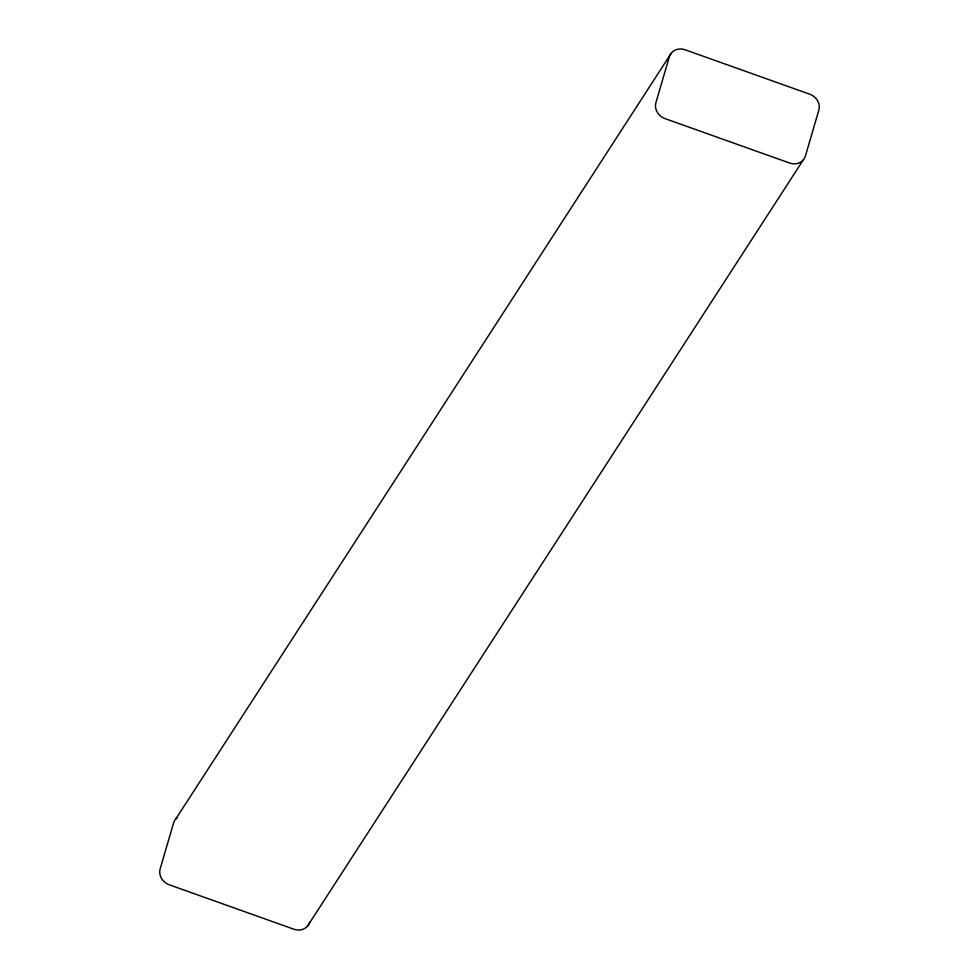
<?xml version="1.0" encoding="UTF-8"?>
<svg xmlns="http://www.w3.org/2000/svg" width="979" height="979" viewBox="0 0 979 979"><rect width="100%" height="100%" fill="white"/><g stroke="black" fill="none" stroke-linecap="round" stroke-linejoin="round"><path stroke-width="1.47" d="M175.816 818.946L671.557 52.756M307.443 926.244L803.184 160.054M309.67 922.194A13.314 11.846 32.9 0 1 293.859 929.218L169.269 884.796A13.314 11.846 32.9 0 1 160.164 868.875L173.577 822.996A13.314 11.846 32.9 0 1 177.542 817.379M669.33 56.806L655.906 102.685A13.314 11.846 32.9 0 0 665.01 118.606L789.612 163.028A13.314 11.846 32.9 0 0 805.423 156.004L818.836 110.125A13.314 11.846 32.9 0 0 809.731 94.204L685.141 49.782A13.314 11.846 32.9 0 0 669.33 56.806"/></g></svg>
